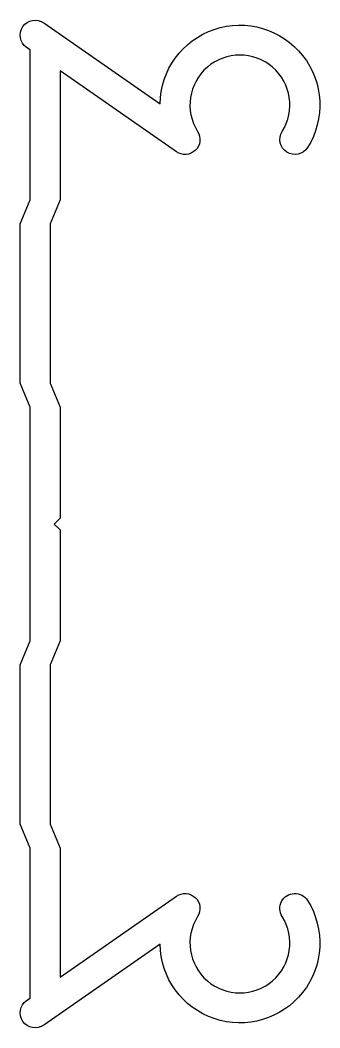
# Model space of a CAD drawing. Extents: x 257.2 to 272.2, y 211 to 261.5.
import ezdxf

# ---------------------------------------------------------------- set-up
doc = ezdxf.new("R2010")
doc.units = 0
doc.layers.add('ANA', color=220, linetype='CONTINUOUS')

msp = doc.modelspace()

# ---------------------------------------------------------------- linework, layer by layer
at = {"layer": 'ANA'}
msp.add_lwpolyline([(259.152, 230.444), (258.652, 229.244), (258.652, 221.244), (259.152, 220.044), (259.152, 213.581), (264.973, 217.641, -0.817792), (266.037, 216.626, 1.811655), (270.268, 216.626, -1), (271.537, 217.426, -1.320181), (264.153, 215.24), (258.331, 211.179, -1), (257.473, 212.409), (257.652, 212.534), (257.652, 220.044), (257.152, 221.244), (257.152, 229.244), (257.652, 230.444), (257.652, 236.294), (257.652, 242.144), (257.152, 243.344), (257.152, 251.344), (257.652, 252.544), (257.652, 260.054), (257.473, 260.179, -1), (258.331, 261.409), (264.153, 257.348, -1.320181), (271.537, 255.162, -1), (270.268, 255.962, 1.811655), (266.037, 255.962, -0.817792), (264.973, 254.947), (259.152, 259.008), (259.152, 252.544), (258.652, 251.344), (258.652, 243.344), (259.152, 242.144), (259.152, 236.594), (258.852, 236.294), (259.152, 235.994)], format="xyb", close=True, dxfattribs=at)

doc.saveas('drawing.dxf')
